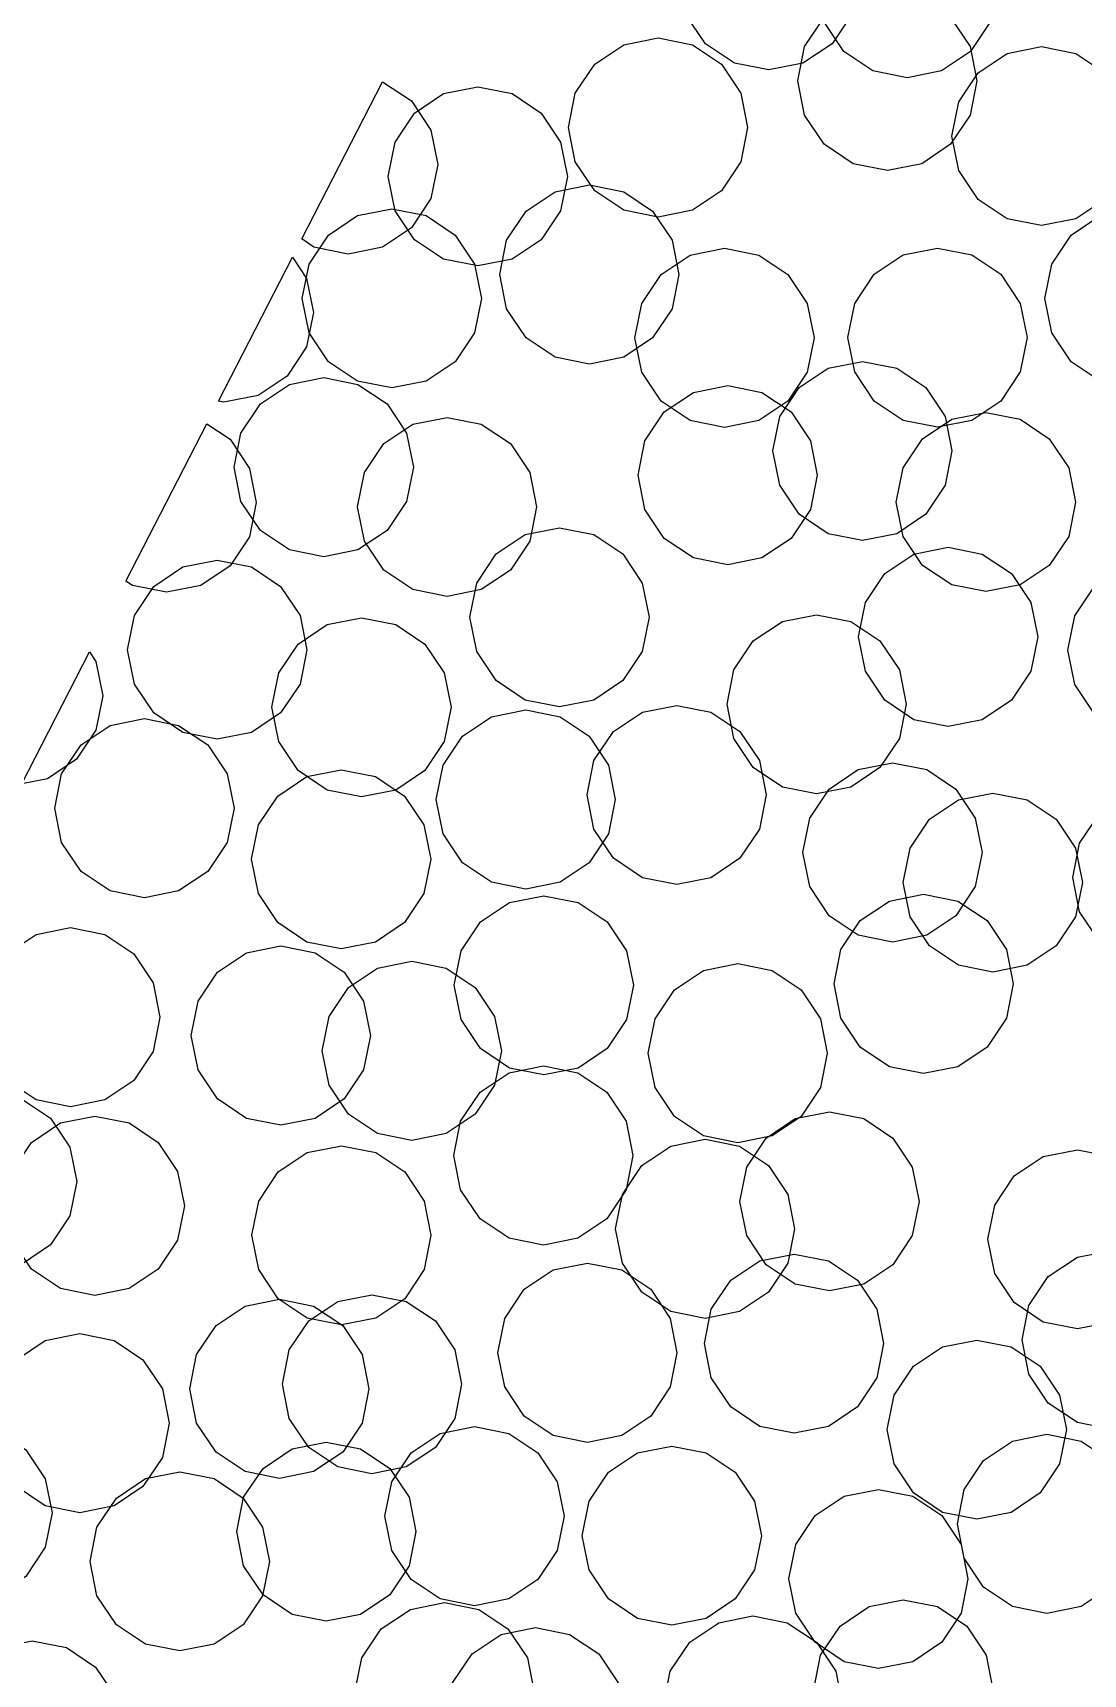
# Model space of a CAD drawing. Header units: millimetres. Extents: x -64 to 65, y -33 to 54.
# Drawn here: x -45.12 to -38.08, y 8.22 to 19.21 of the extents above; entities that cross this region are included whole.
import ezdxf

# ---------------------------------------------------------------- set-up
doc = ezdxf.new("R2010")
doc.units = ezdxf.units.MM

msp = doc.modelspace()

# ---------------------------------------------------------------- linework, layer by layer
for points in [[(-39.636, 19.335), (-39.766, 19.14), (-39.961, 19.01), (-40.19, 18.965), (-40.42, 19.01), (-40.615, 19.14), (-40.745, 19.335), (-40.79, 19.565), (-40.745, 19.794), (-40.615, 19.989), (-40.42, 20.119), (-40.19, 20.165), (-39.961, 20.119), (-39.766, 19.989), (-39.636, 19.794), (-39.59, 19.565), (-39.636, 19.335)], [(-38.709, 19.282), (-38.839, 19.088), (-39.033, 18.958), (-39.263, 18.912), (-39.493, 18.958), (-39.687, 19.088), (-39.817, 19.282), (-39.863, 19.512), (-39.817, 19.741), (-39.687, 19.936), (-39.493, 20.066), (-39.263, 20.112), (-39.033, 20.066), (-38.839, 19.936), (-38.709, 19.741), (-38.663, 19.512), (-38.709, 19.282)], [(-38.842, 18.662), (-38.972, 18.467), (-39.166, 18.337), (-39.396, 18.291), (-39.625, 18.337), (-39.82, 18.467), (-39.95, 18.662), (-39.996, 18.891), (-39.95, 19.121), (-39.82, 19.316), (-39.625, 19.446), (-39.396, 19.491), (-39.166, 19.446), (-38.972, 19.316), (-38.842, 19.121), (-38.796, 18.891), (-38.842, 18.662)], [(-40.377, 18.35), (-40.507, 18.155), (-40.702, 18.025), (-40.932, 17.979), (-41.161, 18.025), (-41.356, 18.155), (-41.486, 18.35), (-41.532, 18.579), (-41.486, 18.809), (-41.356, 19.004), (-41.161, 19.134), (-40.932, 19.179), (-40.702, 19.134), (-40.507, 19.004), (-40.377, 18.809), (-40.332, 18.579), (-40.377, 18.35)], [(-37.81, 18.292), (-37.94, 18.098), (-38.134, 17.968), (-38.364, 17.922), (-38.594, 17.968), (-38.788, 18.098), (-38.918, 18.292), (-38.964, 18.522), (-38.918, 18.751), (-38.788, 18.946), (-38.594, 19.076), (-38.364, 19.122), (-38.134, 19.076), (-37.94, 18.946), (-37.81, 18.751), (-37.764, 18.522), (-37.81, 18.292)], [(-42.777, 18.886), (-42.583, 18.757), (-42.453, 18.562), (-42.407, 18.332), (-42.453, 18.103), (-42.583, 17.908), (-42.778, 17.778), (-43.007, 17.732), (-43.237, 17.778), (-43.319, 17.833), (-42.777, 18.886)], [(-41.585, 18.022), (-41.715, 17.828), (-41.909, 17.698), (-42.139, 17.652), (-42.369, 17.698), (-42.563, 17.828), (-42.693, 18.022), (-42.739, 18.252), (-42.693, 18.482), (-42.563, 18.676), (-42.369, 18.806), (-42.139, 18.852), (-41.909, 18.806), (-41.715, 18.676), (-41.585, 18.482), (-41.539, 18.252), (-41.585, 18.022)], [(-40.837, 17.365), (-40.968, 17.171), (-41.162, 17.041), (-41.392, 16.995), (-41.621, 17.041), (-41.816, 17.171), (-41.946, 17.365), (-41.992, 17.595), (-41.946, 17.825), (-41.816, 18.019), (-41.621, 18.149), (-41.392, 18.195), (-41.162, 18.149), (-40.968, 18.019), (-40.837, 17.825), (-40.792, 17.595), (-40.837, 17.365)], [(-42.161, 17.205), (-42.291, 17.011), (-42.485, 16.88), (-42.715, 16.835), (-42.944, 16.88), (-43.139, 17.011), (-43.269, 17.205), (-43.315, 17.435), (-43.269, 17.664), (-43.139, 17.859), (-42.944, 17.989), (-42.715, 18.035), (-42.485, 17.989), (-42.291, 17.859), (-42.161, 17.664), (-42.115, 17.435), (-42.161, 17.205)], [(-37.186, 17.205), (-37.316, 17.011), (-37.511, 16.881), (-37.74, 16.835), (-37.97, 16.881), (-38.164, 17.011), (-38.294, 17.205), (-38.34, 17.435), (-38.294, 17.665), (-38.164, 17.859), (-37.97, 17.989), (-37.74, 18.035), (-37.511, 17.989), (-37.316, 17.859), (-37.186, 17.665), (-37.14, 17.435), (-37.186, 17.205)], [(-43.381, 17.711), (-43.286, 17.569), (-43.24, 17.34), (-43.286, 17.11), (-43.416, 16.915), (-43.611, 16.785), (-43.84, 16.74), (-43.877, 16.747), (-43.381, 17.711)], [(-39.932, 16.941), (-40.063, 16.747), (-40.257, 16.616), (-40.487, 16.571), (-40.716, 16.616), (-40.911, 16.747), (-41.041, 16.941), (-41.087, 17.171), (-41.041, 17.4), (-40.911, 17.595), (-40.716, 17.725), (-40.487, 17.771), (-40.257, 17.725), (-40.063, 17.595), (-39.932, 17.4), (-39.887, 17.171), (-39.932, 16.941)], [(-38.506, 16.942), (-38.636, 16.747), (-38.83, 16.617), (-39.06, 16.572), (-39.29, 16.617), (-39.484, 16.747), (-39.614, 16.942), (-39.66, 17.172), (-39.614, 17.401), (-39.484, 17.596), (-39.29, 17.726), (-39.06, 17.772), (-38.83, 17.726), (-38.636, 17.596), (-38.506, 17.401), (-38.46, 17.172), (-38.506, 16.942)], [(-39.008, 16.184), (-39.138, 15.989), (-39.333, 15.859), (-39.563, 15.813), (-39.792, 15.859), (-39.987, 15.989), (-40.117, 16.184), (-40.163, 16.413), (-40.117, 16.643), (-39.987, 16.837), (-39.792, 16.968), (-39.563, 17.013), (-39.333, 16.968), (-39.138, 16.837), (-39.008, 16.643), (-38.963, 16.413), (-39.008, 16.184)], [(-42.617, 16.074), (-42.747, 15.88), (-42.942, 15.75), (-43.171, 15.704), (-43.401, 15.75), (-43.595, 15.88), (-43.726, 16.074), (-43.771, 16.304), (-43.726, 16.533), (-43.595, 16.728), (-43.401, 16.858), (-43.171, 16.904), (-42.942, 16.858), (-42.747, 16.728), (-42.617, 16.533), (-42.571, 16.304), (-42.617, 16.074)], [(-39.911, 16.021), (-40.041, 15.827), (-40.236, 15.697), (-40.465, 15.651), (-40.695, 15.697), (-40.89, 15.827), (-41.02, 16.021), (-41.065, 16.251), (-41.02, 16.48), (-40.89, 16.675), (-40.695, 16.805), (-40.465, 16.851), (-40.236, 16.805), (-40.041, 16.675), (-39.911, 16.48), (-39.865, 16.251), (-39.911, 16.021)], [(-41.791, 15.808), (-41.921, 15.614), (-42.116, 15.484), (-42.345, 15.438), (-42.575, 15.484), (-42.769, 15.614), (-42.899, 15.808), (-42.945, 16.038), (-42.899, 16.268), (-42.769, 16.462), (-42.575, 16.592), (-42.345, 16.638), (-42.116, 16.592), (-41.921, 16.462), (-41.791, 16.268), (-41.745, 16.038), (-41.791, 15.808)], [(-38.181, 15.841), (-38.311, 15.646), (-38.506, 15.516), (-38.736, 15.471), (-38.965, 15.516), (-39.16, 15.646), (-39.29, 15.841), (-39.336, 16.071), (-39.29, 16.3), (-39.16, 16.495), (-38.965, 16.625), (-38.736, 16.671), (-38.506, 16.625), (-38.311, 16.495), (-38.181, 16.3), (-38.136, 16.071), (-38.181, 15.841)], [(-43.955, 16.595), (-43.799, 16.491), (-43.669, 16.296), (-43.624, 16.067), (-43.669, 15.837), (-43.799, 15.643), (-43.994, 15.512), (-44.224, 15.467), (-44.453, 15.512), (-44.496, 15.541), (-43.955, 16.595)], [(-41.038, 15.069), (-41.168, 14.875), (-41.362, 14.744), (-41.592, 14.699), (-41.821, 14.744), (-42.016, 14.875), (-42.146, 15.069), (-42.192, 15.299), (-42.146, 15.528), (-42.016, 15.723), (-41.821, 15.853), (-41.592, 15.899), (-41.362, 15.853), (-41.168, 15.723), (-41.038, 15.528), (-40.992, 15.299), (-41.038, 15.069)], [(-38.435, 14.938), (-38.565, 14.743), (-38.76, 14.613), (-38.989, 14.568), (-39.219, 14.613), (-39.413, 14.743), (-39.543, 14.938), (-39.589, 15.168), (-39.543, 15.397), (-39.413, 15.592), (-39.219, 15.722), (-38.989, 15.768), (-38.76, 15.722), (-38.565, 15.592), (-38.435, 15.397), (-38.389, 15.168), (-38.435, 14.938)], [(-43.33, 14.852), (-43.46, 14.658), (-43.655, 14.528), (-43.885, 14.482), (-44.114, 14.528), (-44.309, 14.658), (-44.439, 14.852), (-44.485, 15.082), (-44.439, 15.311), (-44.309, 15.506), (-44.114, 15.636), (-43.885, 15.682), (-43.655, 15.636), (-43.46, 15.506), (-43.33, 15.311), (-43.285, 15.082), (-43.33, 14.852)], [(-37.032, 14.849), (-37.162, 14.654), (-37.357, 14.524), (-37.587, 14.479), (-37.816, 14.524), (-38.011, 14.654), (-38.141, 14.849), (-38.187, 15.079), (-38.141, 15.308), (-38.011, 15.503), (-37.816, 15.633), (-37.587, 15.679), (-37.357, 15.633), (-37.162, 15.503), (-37.032, 15.308), (-36.987, 15.079), (-37.032, 14.849)], [(-42.364, 14.466), (-42.494, 14.272), (-42.689, 14.142), (-42.918, 14.096), (-43.148, 14.142), (-43.343, 14.272), (-43.473, 14.466), (-43.518, 14.696), (-43.473, 14.926), (-43.343, 15.12), (-43.148, 15.25), (-42.918, 15.296), (-42.689, 15.25), (-42.494, 15.12), (-42.364, 14.926), (-42.318, 14.696), (-42.364, 14.466)], [(-39.315, 14.487), (-39.446, 14.292), (-39.64, 14.162), (-39.87, 14.116), (-40.099, 14.162), (-40.294, 14.292), (-40.424, 14.487), (-40.47, 14.716), (-40.424, 14.946), (-40.294, 15.141), (-40.099, 15.271), (-39.87, 15.316), (-39.64, 15.271), (-39.446, 15.141), (-39.315, 14.946), (-39.27, 14.716), (-39.315, 14.487)], [(-44.74, 15.067), (-44.697, 15.002), (-44.651, 14.772), (-44.697, 14.543), (-44.827, 14.348), (-45.022, 14.218), (-45.194, 14.184), (-44.74, 15.067)], [(-41.264, 13.849), (-41.394, 13.655), (-41.588, 13.525), (-41.818, 13.479), (-42.048, 13.525), (-42.242, 13.655), (-42.372, 13.849), (-42.418, 14.079), (-42.372, 14.309), (-42.242, 14.503), (-42.048, 14.633), (-41.818, 14.679), (-41.588, 14.633), (-41.394, 14.503), (-41.264, 14.309), (-41.218, 14.079), (-41.264, 13.849)], [(-40.253, 13.88), (-40.383, 13.685), (-40.578, 13.555), (-40.807, 13.509), (-41.037, 13.555), (-41.231, 13.685), (-41.361, 13.88), (-41.407, 14.109), (-41.361, 14.339), (-41.231, 14.533), (-41.037, 14.664), (-40.807, 14.709), (-40.578, 14.664), (-40.383, 14.533), (-40.253, 14.339), (-40.207, 14.109), (-40.253, 13.88)], [(-43.818, 13.79), (-43.948, 13.596), (-44.143, 13.466), (-44.372, 13.42), (-44.602, 13.466), (-44.797, 13.596), (-44.927, 13.79), (-44.972, 14.02), (-44.927, 14.25), (-44.797, 14.444), (-44.602, 14.574), (-44.372, 14.62), (-44.143, 14.574), (-43.948, 14.444), (-43.818, 14.25), (-43.772, 14.02), (-43.818, 13.79)], [(-38.807, 13.495), (-38.937, 13.3), (-39.132, 13.17), (-39.361, 13.124), (-39.591, 13.17), (-39.786, 13.3), (-39.916, 13.495), (-39.961, 13.724), (-39.916, 13.954), (-39.786, 14.148), (-39.591, 14.279), (-39.361, 14.324), (-39.132, 14.279), (-38.937, 14.148), (-38.807, 13.954), (-38.761, 13.724), (-38.807, 13.495)], [(-42.5, 13.449), (-42.63, 13.254), (-42.825, 13.124), (-43.054, 13.078), (-43.284, 13.124), (-43.478, 13.254), (-43.608, 13.449), (-43.654, 13.678), (-43.608, 13.908), (-43.478, 14.102), (-43.284, 14.232), (-43.054, 14.278), (-42.825, 14.232), (-42.63, 14.102), (-42.5, 13.908), (-42.454, 13.678), (-42.5, 13.449)], [(-38.135, 13.292), (-38.265, 13.098), (-38.46, 12.968), (-38.689, 12.922), (-38.919, 12.968), (-39.114, 13.098), (-39.244, 13.292), (-39.289, 13.522), (-39.244, 13.752), (-39.114, 13.946), (-38.919, 14.076), (-38.689, 14.122), (-38.46, 14.076), (-38.265, 13.946), (-38.135, 13.752), (-38.089, 13.522), (-38.135, 13.292)], [(-36.999, 13.327), (-37.129, 13.132), (-37.324, 13.002), (-37.553, 12.956), (-37.783, 13.002), (-37.977, 13.132), (-38.108, 13.327), (-38.153, 13.556), (-38.108, 13.786), (-37.977, 13.98), (-37.783, 14.111), (-37.553, 14.156), (-37.324, 14.111), (-37.129, 13.98), (-36.999, 13.786), (-36.953, 13.556), (-36.999, 13.327)], [(-41.143, 12.605), (-41.273, 12.41), (-41.468, 12.28), (-41.697, 12.234), (-41.927, 12.28), (-42.121, 12.41), (-42.251, 12.605), (-42.297, 12.834), (-42.251, 13.064), (-42.121, 13.259), (-41.927, 13.389), (-41.697, 13.434), (-41.468, 13.389), (-41.273, 13.259), (-41.143, 13.064), (-41.097, 12.834), (-41.143, 12.605)], [(-38.598, 12.614), (-38.728, 12.419), (-38.923, 12.289), (-39.153, 12.244), (-39.382, 12.289), (-39.577, 12.419), (-39.707, 12.614), (-39.753, 12.844), (-39.707, 13.073), (-39.577, 13.268), (-39.382, 13.398), (-39.153, 13.444), (-38.923, 13.398), (-38.728, 13.268), (-38.598, 13.073), (-38.553, 12.844), (-38.598, 12.614)], [(-44.314, 12.391), (-44.444, 12.196), (-44.638, 12.066), (-44.868, 12.021), (-45.098, 12.066), (-45.292, 12.196), (-45.422, 12.391), (-45.468, 12.621), (-45.422, 12.85), (-45.292, 13.045), (-45.098, 13.175), (-44.868, 13.221), (-44.638, 13.175), (-44.444, 13.045), (-44.314, 12.85), (-44.268, 12.621), (-44.314, 12.391)], [(-42.904, 12.268), (-43.034, 12.073), (-43.229, 11.943), (-43.459, 11.898), (-43.688, 11.943), (-43.883, 12.073), (-44.013, 12.268), (-44.059, 12.498), (-44.013, 12.727), (-43.883, 12.922), (-43.688, 13.052), (-43.459, 13.098), (-43.229, 13.052), (-43.034, 12.922), (-42.904, 12.727), (-42.859, 12.498), (-42.904, 12.268)], [(-42.027, 12.166), (-42.157, 11.971), (-42.351, 11.841), (-42.581, 11.795), (-42.811, 11.841), (-43.005, 11.971), (-43.135, 12.166), (-43.181, 12.395), (-43.135, 12.625), (-43.005, 12.82), (-42.811, 12.95), (-42.581, 12.995), (-42.351, 12.95), (-42.157, 12.82), (-42.027, 12.625), (-41.981, 12.395), (-42.027, 12.166)], [(-39.843, 12.15), (-39.973, 11.955), (-40.168, 11.825), (-40.398, 11.78), (-40.627, 11.825), (-40.822, 11.955), (-40.952, 12.15), (-40.998, 12.38), (-40.952, 12.609), (-40.822, 12.804), (-40.627, 12.934), (-40.398, 12.98), (-40.168, 12.934), (-39.973, 12.804), (-39.843, 12.609), (-39.798, 12.38), (-39.843, 12.15)], [(-41.145, 11.465), (-41.275, 11.27), (-41.47, 11.14), (-41.7, 11.094), (-41.929, 11.14), (-42.124, 11.27), (-42.254, 11.465), (-42.3, 11.694), (-42.254, 11.924), (-42.124, 12.118), (-41.929, 12.248), (-41.7, 12.294), (-41.47, 12.248), (-41.275, 12.118), (-41.145, 11.924), (-41.1, 11.694), (-41.145, 11.465)], [(-44.872, 11.29), (-45.002, 11.095), (-45.196, 10.965), (-45.426, 10.919), (-45.656, 10.965), (-45.85, 11.095), (-45.98, 11.29), (-46.026, 11.519), (-45.98, 11.749), (-45.85, 11.944), (-45.656, 12.074), (-45.426, 12.119), (-45.196, 12.074), (-45.002, 11.944), (-44.872, 11.749), (-44.826, 11.519), (-44.872, 11.29)], [(-39.229, 11.158), (-39.359, 10.963), (-39.553, 10.833), (-39.783, 10.787), (-40.013, 10.833), (-40.207, 10.963), (-40.337, 11.158), (-40.383, 11.387), (-40.337, 11.617), (-40.207, 11.811), (-40.013, 11.941), (-39.783, 11.987), (-39.553, 11.941), (-39.359, 11.811), (-39.229, 11.617), (-39.183, 11.387), (-39.229, 11.158)], [(-44.15, 11.128), (-44.28, 10.933), (-44.474, 10.803), (-44.704, 10.757), (-44.934, 10.803), (-45.128, 10.933), (-45.258, 11.128), (-45.304, 11.357), (-45.258, 11.587), (-45.128, 11.782), (-44.934, 11.912), (-44.704, 11.957), (-44.474, 11.912), (-44.28, 11.782), (-44.15, 11.587), (-44.104, 11.357), (-44.15, 11.128)], [(-40.062, 10.973), (-40.192, 10.779), (-40.387, 10.649), (-40.617, 10.603), (-40.846, 10.649), (-41.041, 10.779), (-41.171, 10.973), (-41.217, 11.203), (-41.171, 11.433), (-41.041, 11.627), (-40.846, 11.757), (-40.617, 11.803), (-40.387, 11.757), (-40.192, 11.627), (-40.062, 11.433), (-40.017, 11.203), (-40.062, 10.973)], [(-42.499, 10.93), (-42.629, 10.735), (-42.823, 10.605), (-43.053, 10.56), (-43.283, 10.605), (-43.477, 10.735), (-43.607, 10.93), (-43.653, 11.16), (-43.607, 11.389), (-43.477, 11.584), (-43.283, 11.714), (-43.053, 11.76), (-42.823, 11.714), (-42.629, 11.584), (-42.499, 11.389), (-42.453, 11.16), (-42.499, 10.93)], [(-37.568, 10.903), (-37.698, 10.709), (-37.893, 10.579), (-38.122, 10.533), (-38.352, 10.579), (-38.547, 10.709), (-38.677, 10.903), (-38.722, 11.133), (-38.677, 11.362), (-38.547, 11.557), (-38.352, 11.687), (-38.122, 11.733), (-37.893, 11.687), (-37.698, 11.557), (-37.568, 11.362), (-37.522, 11.133), (-37.568, 10.903)], [(-39.467, 10.205), (-39.597, 10.01), (-39.791, 9.88), (-40.021, 9.834), (-40.251, 9.88), (-40.445, 10.01), (-40.575, 10.205), (-40.621, 10.434), (-40.575, 10.664), (-40.445, 10.859), (-40.251, 10.989), (-40.021, 11.034), (-39.791, 10.989), (-39.597, 10.859), (-39.467, 10.664), (-39.421, 10.434), (-39.467, 10.205)], [(-37.34, 10.23), (-37.47, 10.035), (-37.664, 9.905), (-37.894, 9.859), (-38.123, 9.905), (-38.318, 10.035), (-38.448, 10.23), (-38.494, 10.459), (-38.448, 10.689), (-38.318, 10.883), (-38.123, 11.013), (-37.894, 11.059), (-37.664, 11.013), (-37.47, 10.883), (-37.34, 10.689), (-37.294, 10.459), (-37.34, 10.23)], [(-40.85, 10.144), (-40.98, 9.949), (-41.175, 9.819), (-41.405, 9.773), (-41.634, 9.819), (-41.829, 9.949), (-41.959, 10.144), (-42.005, 10.373), (-41.959, 10.603), (-41.829, 10.798), (-41.634, 10.928), (-41.405, 10.973), (-41.175, 10.928), (-40.98, 10.798), (-40.85, 10.603), (-40.805, 10.373), (-40.85, 10.144)], [(-42.914, 9.901), (-43.044, 9.707), (-43.239, 9.577), (-43.468, 9.531), (-43.698, 9.577), (-43.892, 9.707), (-44.023, 9.901), (-44.068, 10.131), (-44.023, 10.361), (-43.892, 10.555), (-43.698, 10.685), (-43.468, 10.731), (-43.239, 10.685), (-43.044, 10.555), (-42.914, 10.361), (-42.868, 10.131), (-42.914, 9.901)], [(-42.293, 9.932), (-42.423, 9.738), (-42.618, 9.608), (-42.848, 9.562), (-43.077, 9.608), (-43.272, 9.738), (-43.402, 9.932), (-43.448, 10.162), (-43.402, 10.392), (-43.272, 10.586), (-43.077, 10.716), (-42.848, 10.762), (-42.618, 10.716), (-42.423, 10.586), (-42.293, 10.392), (-42.248, 10.162), (-42.293, 9.932)], [(-44.252, 9.672), (-44.382, 9.478), (-44.576, 9.348), (-44.806, 9.302), (-45.036, 9.348), (-45.23, 9.478), (-45.36, 9.672), (-45.406, 9.902), (-45.36, 10.131), (-45.23, 10.326), (-45.036, 10.456), (-44.806, 10.502), (-44.576, 10.456), (-44.382, 10.326), (-44.252, 10.131), (-44.206, 9.902), (-44.252, 9.672)], [(-38.243, 9.629), (-38.373, 9.434), (-38.567, 9.304), (-38.797, 9.258), (-39.027, 9.304), (-39.221, 9.434), (-39.351, 9.629), (-39.397, 9.858), (-39.351, 10.088), (-39.221, 10.283), (-39.027, 10.413), (-38.797, 10.458), (-38.567, 10.413), (-38.373, 10.283), (-38.243, 10.088), (-38.197, 9.858), (-38.243, 9.629)], [(-45.036, 9.07), (-45.166, 8.875), (-45.36, 8.745), (-45.59, 8.7), (-45.819, 8.745), (-46.014, 8.875), (-46.144, 9.07), (-46.19, 9.3), (-46.144, 9.529), (-46.014, 9.724), (-45.819, 9.854), (-45.59, 9.9), (-45.36, 9.854), (-45.166, 9.724), (-45.036, 9.529), (-44.99, 9.3), (-45.036, 9.07)], [(-41.607, 9.049), (-41.737, 8.854), (-41.932, 8.724), (-42.161, 8.679), (-42.391, 8.724), (-42.585, 8.854), (-42.715, 9.049), (-42.761, 9.279), (-42.715, 9.508), (-42.585, 9.703), (-42.391, 9.833), (-42.161, 9.879), (-41.932, 9.833), (-41.737, 9.703), (-41.607, 9.508), (-41.561, 9.279), (-41.607, 9.049)], [(-37.773, 8.998), (-37.903, 8.803), (-38.097, 8.673), (-38.327, 8.627), (-38.557, 8.673), (-38.751, 8.803), (-38.881, 8.998), (-38.927, 9.227), (-38.881, 9.457), (-38.751, 9.652), (-38.557, 9.782), (-38.327, 9.827), (-38.097, 9.782), (-37.903, 9.652), (-37.773, 9.457), (-37.727, 9.227), (-37.773, 8.998)], [(-42.599, 8.945), (-42.729, 8.751), (-42.924, 8.621), (-43.154, 8.575), (-43.383, 8.621), (-43.578, 8.751), (-43.708, 8.945), (-43.754, 9.175), (-43.708, 9.405), (-43.578, 9.599), (-43.383, 9.729), (-43.154, 9.775), (-42.924, 9.729), (-42.729, 9.599), (-42.599, 9.405), (-42.554, 9.175), (-42.599, 8.945)], [(-40.286, 8.919), (-40.416, 8.724), (-40.61, 8.594), (-40.84, 8.548), (-41.07, 8.594), (-41.264, 8.724), (-41.394, 8.919), (-41.44, 9.148), (-41.394, 9.378), (-41.264, 9.573), (-41.07, 9.703), (-40.84, 9.748), (-40.61, 9.703), (-40.416, 9.573), (-40.286, 9.378), (-40.24, 9.148), (-40.286, 8.919)], [(-43.581, 8.746), (-43.711, 8.551), (-43.906, 8.421), (-44.135, 8.376), (-44.365, 8.421), (-44.56, 8.551), (-44.69, 8.746), (-44.735, 8.976), (-44.69, 9.205), (-44.56, 9.4), (-44.365, 9.53), (-44.135, 9.576), (-43.906, 9.53), (-43.711, 9.4), (-43.581, 9.205), (-43.535, 8.976), (-43.581, 8.746)], [(-38.902, 8.629), (-39.032, 8.434), (-39.226, 8.304), (-39.456, 8.258), (-39.686, 8.304), (-39.88, 8.434), (-40.01, 8.629), (-40.056, 8.858), (-40.01, 9.088), (-39.88, 9.283), (-39.686, 9.413), (-39.456, 9.458), (-39.226, 9.413), (-39.032, 9.283), (-38.902, 9.088), (-38.856, 8.858), (-38.902, 8.629)], [(-41.807, 7.87), (-41.937, 7.676), (-42.132, 7.546), (-42.362, 7.5), (-42.591, 7.546), (-42.786, 7.676), (-42.916, 7.87), (-42.962, 8.1), (-42.916, 8.33), (-42.786, 8.524), (-42.591, 8.654), (-42.362, 8.7), (-42.132, 8.654), (-41.937, 8.524), (-41.807, 8.33), (-41.762, 8.1), (-41.807, 7.87)], [(-38.734, 7.889), (-38.864, 7.694), (-39.059, 7.564), (-39.289, 7.518), (-39.518, 7.564), (-39.713, 7.694), (-39.843, 7.889), (-39.889, 8.118), (-39.843, 8.348), (-39.713, 8.542), (-39.518, 8.673), (-39.289, 8.718), (-39.059, 8.673), (-38.864, 8.542), (-38.734, 8.348), (-38.689, 8.118), (-38.734, 7.889)], [(-39.741, 7.782), (-39.871, 7.587), (-40.066, 7.457), (-40.296, 7.411), (-40.525, 7.457), (-40.72, 7.587), (-40.85, 7.782), (-40.896, 8.011), (-40.85, 8.241), (-40.72, 8.435), (-40.525, 8.565), (-40.296, 8.611), (-40.066, 8.565), (-39.871, 8.435), (-39.741, 8.241), (-39.696, 8.011), (-39.741, 7.782)], [(-41.199, 7.702), (-41.329, 7.508), (-41.524, 7.378), (-41.753, 7.332), (-41.983, 7.378), (-42.178, 7.508), (-42.308, 7.702), (-42.353, 7.932), (-42.308, 8.162), (-42.178, 8.356), (-41.983, 8.486), (-41.753, 8.532), (-41.524, 8.486), (-41.329, 8.356), (-41.199, 8.162), (-41.153, 7.932), (-41.199, 7.702)], [(-44.569, 7.614), (-44.7, 7.419), (-44.894, 7.289), (-45.124, 7.243), (-45.353, 7.289), (-45.548, 7.419), (-45.678, 7.614), (-45.724, 7.843), (-45.678, 8.073), (-45.548, 8.268), (-45.353, 8.398), (-45.124, 8.443), (-44.894, 8.398), (-44.7, 8.268), (-44.569, 8.073), (-44.524, 7.843), (-44.569, 7.614)]]:
    msp.add_lwpolyline(points, close=True)

doc.saveas('drawing.dxf')
